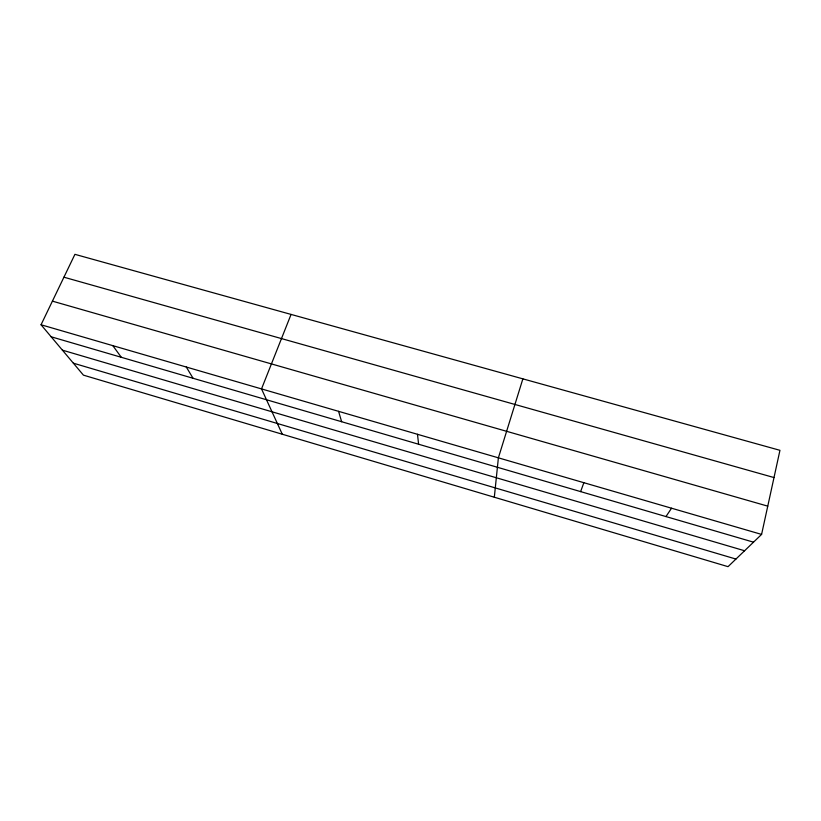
<?xml version="1.0" encoding="UTF-8"?>
<svg xmlns="http://www.w3.org/2000/svg" width="821" height="821" viewBox="0 0 821 821"><rect width="100%" height="100%" fill="white"/><g stroke="black" fill="none" stroke-linecap="round" stroke-linejoin="round"><path stroke-width="1.23" d="M494.324 497.228L498.388 457.831L522.874 378.861M761.59 534.409L779.95 450.319L74.927 254.336L41.05 324.767L83.424 375.146L728.032 566.664L761.59 534.409L41.05 324.767M580.632 491.615L583.854 482.697M291.065 314.422L261.519 388.908L282.28 434.227M665.964 516.573L671.557 508.209M63.925 277.2L773.998 477.555M52.411 301.143L767.758 506.147M51.159 336.784L753.514 542.168M62.396 350.157L744.585 550.758M73.356 363.18L735.934 559.06M112.826 345.651L121.303 357.299M186.295 367.028L193.058 378.286M338.57 411.331L341.649 421.737M417.499 434.288L418.597 444.233"/></g></svg>
